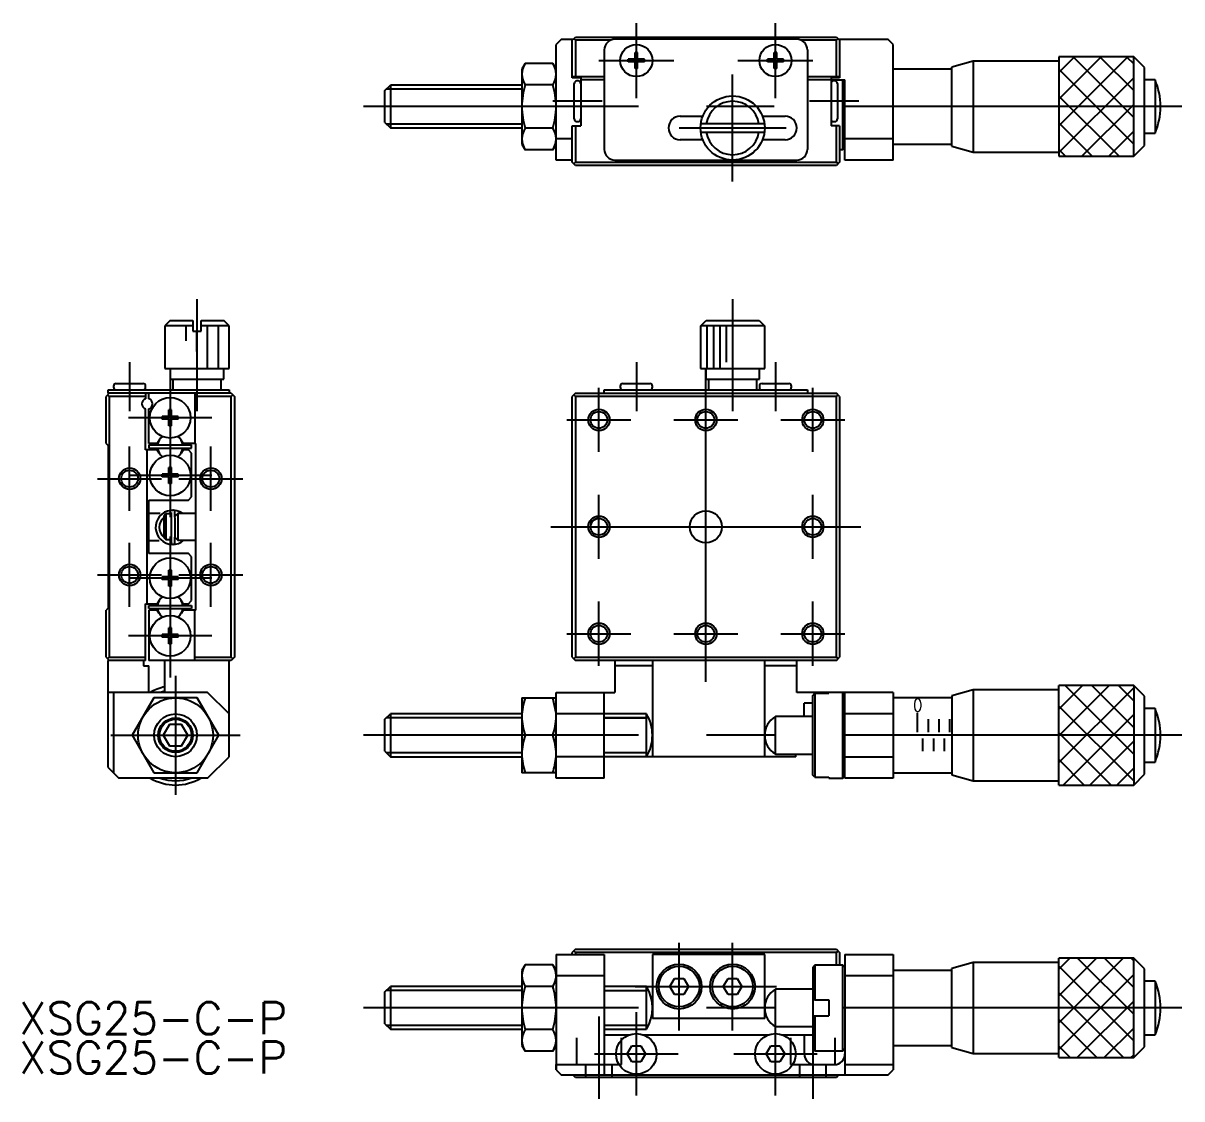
# Model space of a CAD drawing. Extents: x -64 to 160, y -54 to 47.
# Drawn here: x -63.8 to 44.5, y -53.5 to 47.1 of the extents above; entities that cross this region are included whole.
import ezdxf
from ezdxf.enums import TextEntityAlignment as Align

# ---------------------------------------------------------------- set-up
doc = ezdxf.new("R2010")
doc.units = 0
doc.linetypes.add('CENTER', pattern=[50.8, 31.75, -6.35, 6.35, -6.35])
doc.linetypes.add('DASHED', pattern=[19.05, 12.7, -6.35])
doc.layers.get('0').update_dxf_attribs({"linetype": 'CONTINUOUS'})
doc.layers.add('CENTER', color=1, linetype='CENTER')
doc.styles.get("Standard").update_dxf_attribs({"font": 'txt.shx', "height": 3, "bigfont": 'bigfont.shx'})

msp = doc.modelspace()

# ---------------------------------------------------------------- linework, layer by layer
at = {"color": 7, "linetype": 'CONTINUOUS'}
for p, q in [((-13.5, 45.6), (-14, 45.1)), ((-13.5, 45.6), (-12.4, 45.6)), ((-12.5, 45.5), (-12.2, 45.8)), ((-12.5, 42), (-12.5, 45.5)), ((-12.35, 45.65), (-12.2, 45.5)), ((-12.2, 45.8), (12.2, 45.8)), ((-8.94, 45.5), (-12.2, 45.5)), ((-12.2, 45.5), (-12.2, 42.1)), ((8.5, 45.6), (-8.5, 45.6)), ((12.2, 45.5), (8.94, 45.5)), ((12.2, 45.8), (12.5, 45.5)), ((12.2, 45.5), (12.35, 45.65)), ((12.2, 42.1), (12.2, 45.5)), ((12.4, 45.6), (17, 45.6)), ((12.5, 45.5), (12.5, 42)), ((17.5, 45.1), (17, 45.6)), ((-14, 34.3), (-14, 45.1)), ((-9.5, 44.6), (-9.5, 35.3)), ((9.5, 44.6), (9.5, 35.3)), ((17.5, 34.3), (17.5, 45.1)), ((-16.89, 43.34), (-17.2, 42.8)), ((-14.31, 43.34), (-16.89, 43.34)), ((-14, 42.8), (-14.31, 43.34)), ((-6.62, 43.73), (-7.25, 43.73)), ((-7.25, 43.48), (-7.25, 43.73)), ((-6.62, 43.48), (-7.25, 43.48)), ((-6.62, 43.73), (-6.62, 44.35)), ((-6.38, 44.35), (-6.62, 44.35)), ((-6.62, 42.85), (-6.62, 43.48)), ((-6.38, 43.73), (-6.38, 44.35)), ((-5.75, 43.73), (-6.38, 43.73)), ((-5.75, 43.48), (-6.38, 43.48)), ((-6.38, 42.85), (-6.38, 43.48)), ((-5.75, 43.48), (-5.75, 43.73)), ((6.38, 43.73), (5.75, 43.73)), ((5.75, 43.48), (5.75, 43.73)), ((6.38, 43.48), (5.75, 43.48)), ((6.38, 43.73), (6.38, 44.35)), ((6.62, 44.35), (6.38, 44.35)), ((6.38, 42.85), (6.38, 43.48)), ((6.62, 43.73), (6.62, 44.35)), ((7.25, 43.73), (6.62, 43.73)), ((7.25, 43.48), (6.62, 43.48)), ((6.62, 42.85), (6.62, 43.48)), ((7.25, 43.48), (7.25, 43.73)), ((25, 43.55), (23, 43)), ((33, 43.55), (25, 43.55)), ((25, 43.55), (25, 35.05)), ((40, 43.95), (33, 43.95)), ((33, 43.95), (33, 34.65)), ((33, 37.5), (39.46, 43.95)), ((33, 40), (36.96, 43.95)), ((33, 42.5), (34.46, 43.95)), ((34.33, 43.95), (40, 38.29)), ((36.83, 43.95), (40, 40.79)), ((39.33, 43.95), (40, 43.29)), ((40, 34.65), (40, 43.95)), ((41, 42.95), (40, 43.95)), ((-17.2, 42.8), (-17.2, 35.8)), ((-6.38, 42.85), (-6.62, 42.85)), ((6.62, 42.85), (6.38, 42.85)), ((23, 42.8), (17.5, 42.8)), ((23, 35.6), (23, 43)), ((33, 42.79), (40, 35.79)), ((41, 35.65), (41, 42.95)), ((-30, 40.8), (-29.5, 41.3)), ((-29.5, 41.3), (-29.5, 37.3)), ((-17.2, 41.3), (-29.5, 41.3)), ((-14.31, 41.32), (-16.89, 41.32)), ((-12.5, 42.1), (-9.5, 42.1)), ((-11.7, 42), (-12.5, 42)), ((-12.3, 38.15), (-12.3, 41.45)), ((-11.95, 41.7), (-12.05, 41.7)), ((-11.7, 42), (-11.7, 37.5)), ((-9.5, 41.8), (-11.7, 41.8)), ((9.5, 42.1), (12.5, 42.1)), ((11.7, 41.8), (9.5, 41.8)), ((11.7, 42), (11.7, 37.5)), ((12.5, 42), (11.7, 42)), ((11.7, 41.8), (13, 41.8)), ((12.05, 41.7), (11.95, 41.7)), ((12.3, 41.45), (12.3, 38.15)), ((12.8, 35.3), (12.8, 41.8)), ((13, 34.3), (13, 41.8)), ((33, 35), (40, 42)), ((42, 41.8), (41, 41.8)), ((42, 41.8), (42, 36.8)), ((-30, 37.8), (-30, 40.8)), ((33, 40.29), (38.63, 34.65)), ((35.16, 34.65), (40, 39.5)), ((-2.4, 38.4), (-0.29, 38.4)), ((5.29, 38.4), (7.4, 38.4)), ((-30, 37.8), (-29.5, 37.3)), ((-29.5, 37.3), (-17.2, 37.3)), ((-14.31, 37.28), (-16.89, 37.28)), ((-12.5, 37.5), (-11.7, 37.5)), ((-12.5, 34.1), (-12.5, 37.5)), ((-12.2, 37.5), (-12.2, 34.1)), ((-12.05, 37.9), (-11.95, 37.9)), ((5.47, 37.7), (-0.47, 37.7)), ((0.03, 37.7), (-0.47, 37.7)), ((-0.47, 36.9), (0.03, 36.9)), ((4.97, 37.7), (0.03, 37.7)), ((0.03, 36.9), (4.97, 36.9)), ((5.47, 37.7), (4.97, 37.7)), ((4.97, 36.9), (5.47, 36.9)), ((12.5, 37.5), (11.7, 37.5)), ((11.95, 37.9), (12.05, 37.9)), ((12.2, 34.1), (12.2, 37.5)), ((12.5, 37.5), (12.5, 34.1)), ((33, 37.79), (36.13, 34.65)), ((37.66, 34.65), (40, 37)), ((-17.2, 35.8), (-16.89, 35.26)), ((-14.31, 35.26), (-14, 35.8)), ((-14, 36.27), (-14, 36.32)), ((-14, 36.3), (-12.5, 36.3)), ((-0.29, 36.2), (-2.4, 36.2)), ((7.4, 36.2), (5.29, 36.2)), ((13, 36.3), (17.5, 36.3)), ((17.5, 35.8), (23, 35.8)), ((41, 36.8), (42, 36.8)), ((-14.31, 35.26), (-16.89, 35.26)), ((12.5, 35.3), (12.8, 35.3)), ((12.8, 35.3), (13, 35.5)), ((23, 35.6), (25, 35.05)), ((25, 35.05), (33, 35.05)), ((33, 35.29), (33.63, 34.65)), ((40, 34.65), (41, 35.65)), ((-12.5, 34.3), (-14, 34.3)), ((-12.2, 33.8), (-12.5, 34.1)), ((-12.2, 34.1), (-12.35, 33.95)), ((-12.2, 34.1), (12.2, 34.1)), ((12.2, 33.8), (-12.2, 33.8)), ((-8.5, 34.3), (8.5, 34.3)), ((12.35, 33.95), (12.2, 34.1)), ((12.5, 34.1), (12.2, 33.8)), ((17.5, 34.3), (13, 34.3)), ((33, 34.65), (40, 34.65)), ((-50.08, 19.3), (-50.58, 18.8)), ((-50.58, 18.8), (-50.58, 14.8)), ((-47.98, 18.8), (-50.58, 18.8)), ((-50.08, 19.3), (-47.98, 19.3)), ((-48.58, 17.4), (-48.58, 18.8)), ((-47.98, 19.3), (-47.98, 18.3)), ((-47.18, 19.3), (-45.08, 19.3)), ((-47.18, 18.3), (-47.18, 19.3)), ((-44.58, 18.8), (-47.18, 18.8)), ((-46.58, 14.8), (-46.58, 18.8)), ((-45.58, 14.8), (-45.58, 18.8)), ((-44.58, 18.8), (-45.08, 19.3)), ((-44.58, 14.8), (-44.58, 18.8)), ((-0.47, 18.8), (0.03, 19.3)), ((5.47, 18.8), (-0.47, 18.8)), ((-0.47, 18.3), (-0.47, 18.8)), ((0.03, 19.3), (4.97, 19.3)), ((0.1, 18.8), (0.1, 14.8)), ((0.7, 18.8), (0.7, 14.8)), ((1.3, 18.8), (1.3, 14.8)), ((1.9, 18.8), (1.9, 15.4)), ((2.5, 18.8), (2.5, 16.4)), ((4.97, 19.3), (5.47, 18.8)), ((5.47, 18.8), (5.47, 18.3)), ((-47.98, 18.3), (-47.18, 18.3)), ((-47.58, 16.4), (-47.58, 18.3)), ((-0.5, 18.3), (-0.5, 14.8)), ((-0.5, 18.3), (-0.47, 18.3)), ((5.47, 18.3), (5.5, 18.3)), ((5.5, 14.8), (5.5, 18.3)), ((-50.58, 14.8), (-44.58, 14.8)), ((-50.08, 14.8), (-50.08, 13.8)), ((-45.08, 13.8), (-45.08, 14.8)), ((-0.5, 14.8), (5.5, 14.8)), ((0, 14.8), (5, 14.8)), ((0, 14.8), (5, 14.8)), ((0, 14.8), (0, 13.8)), ((5, 13.8), (5, 14.8)), ((-55.38, 13.15), (-55.38, 13.05)), ((-55.13, 13.4), (-52.63, 13.4)), ((-52.38, 13.05), (-52.38, 13.15)), ((-50.08, 13.8), (-45.08, 13.8)), ((-49.83, 13.8), (-49.83, 12.8)), ((-45.33, 12.8), (-45.33, 13.8)), ((-8, 13.15), (-8, 13.05)), ((-7.75, 13.4), (-5.25, 13.4)), ((-5, 13.05), (-5, 13.15)), ((0, 13.8), (5, 13.8)), ((0.25, 13.8), (0.25, 12.8)), ((4.75, 12.8), (4.75, 13.8)), ((5, 13.15), (5, 13.05)), ((5.25, 13.4), (7.75, 13.4)), ((8, 13.05), (8, 13.15)), ((-55.78, 12.5), (-56.08, 12.2)), ((-56.08, 7.8), (-56.08, 12.2)), ((-55.78, 12.2), (-55.93, 12.35)), ((-55.88, 12.8), (-44.58, 12.8)), ((-55.88, 12.5), (-55.88, 12.8)), ((-44.38, 12.5), (-55.88, 12.5)), ((-55.78, 12.2), (-55.78, -12.2)), ((-52.38, 12.2), (-55.78, 12.2)), ((-52.38, 12.5), (-52.38, 11.98)), ((-52.08, 11.98), (-52.08, 12.5)), ((-47.78, 12.5), (-47.78, 7.8)), ((-44.38, 12.2), (-47.78, 12.2)), ((-44.58, 12.8), (-44.58, 12.5)), ((-44.38, 12.5), (-44.08, 12.2)), ((-44.23, 12.35), (-44.38, 12.2)), ((-44.38, -12.2), (-44.38, 12.2)), ((-44.08, 12.2), (-44.08, -12.2)), ((-12.2, 12.5), (-12.5, 12.2)), ((-12.5, -12.2), (-12.5, 12.2)), ((-12.2, 12.2), (-12.35, 12.35)), ((-12.2, 12.5), (12.2, 12.5)), ((12.2, 12.2), (-12.2, 12.2)), ((-12.2, 12.2), (-12.2, -12.2)), ((-9.5, 12.8), (9.5, 12.8)), ((-9.5, 12.5), (-9.5, 12.8)), ((9.5, 12.8), (9.5, 12.5)), ((12.5, 12.2), (12.2, 12.5)), ((12.35, 12.35), (12.2, 12.2)), ((12.2, -12.2), (12.2, 12.2)), ((12.5, 12.2), (12.5, -12.2)), ((-52.38, 7.2), (-52.38, 11.02)), ((-52.08, 7.8), (-52.08, 11.02)), ((-49.96, 10.95), (-50.21, 10.95)), ((-50.21, 10.32), (-50.21, 10.95)), ((-49.96, 10.32), (-49.96, 10.95)), ((-50.83, 10.07), (-50.83, 10.32)), ((-50.21, 10.32), (-50.83, 10.32)), ((-50.21, 10.07), (-50.83, 10.07)), ((-50.21, 9.45), (-50.21, 10.07)), ((-49.33, 10.32), (-49.96, 10.32)), ((-49.33, 10.07), (-49.96, 10.07)), ((-49.96, 9.45), (-49.96, 10.07)), ((-49.33, 10.07), (-49.33, 10.32)), ((-49.96, 9.45), (-50.21, 9.45)), ((-56.08, 7.8), (-55.88, 7.6)), ((-55.88, 7.6), (-55.88, -7.6)), ((-51.29, 7.8), (-52.08, 7.8)), ((-52.08, 7.65), (-48.08, 7.65)), ((-52.08, 7.65), (-52.08, 7.35)), ((-51.12, 8.1), (-51.29, 7.8)), ((-48.88, 7.8), (-49.05, 8.1)), ((-47.68, 7.8), (-48.88, 7.8)), ((-48.08, 7.35), (-48.08, 7.65)), ((-47.68, -7.8), (-47.68, 7.8)), ((-52.28, 7.2), (-52.38, 7.2)), ((-52.28, 7.2), (-52.28, -7.2)), ((-51.29, 7.2), (-52.28, 7.2)), ((-52.08, 7.35), (-48.08, 7.35)), ((-51.33, 7.35), (-51.27, 7.35)), ((-51.33, 7.35), (-51.27, 7.35)), ((-51.33, 7.35), (-51.27, 7.35)), ((-51.33, 7.35), (-51.27, 7.35)), ((-51.33, 7.35), (-51.27, 7.35)), ((-51.33, 7.35), (-51.27, 7.35)), ((-51.33, 7.35), (-51.27, 7.35)), ((-51.33, 7.35), (-51.27, 7.35)), ((-51.33, 7.35), (-51.27, 7.35)), ((-51.33, 7.35), (-51.27, 7.35)), ((-51.33, 7.35), (-51.27, 7.35)), ((-51.33, 7.35), (-51.27, 7.35)), ((-51.33, 7.35), (-51.27, 7.35)), ((-51.12, 6.9), (-51.29, 7.2)), ((-48.88, 7.2), (-49.05, 6.9)), ((-48.9, 7.35), (-48.83, 7.35)), ((-48.9, 7.35), (-48.83, 7.35)), ((-48.38, 7.2), (-48.88, 7.2)), ((-48.08, 6.9), (-48.38, 7.2)), ((-48.08, 2.8), (-48.08, 6.9)), ((-50.21, 4.92), (-50.21, 5.55)), ((-49.96, 5.55), (-50.21, 5.55)), ((-49.96, 4.92), (-49.96, 5.55)), ((-50.21, 4.92), (-50.83, 4.92)), ((-50.83, 4.67), (-50.83, 4.92)), ((-50.21, 4.67), (-50.83, 4.67)), ((-50.21, 4.05), (-50.21, 4.67)), ((-49.33, 4.92), (-49.96, 4.92)), ((-49.33, 4.67), (-49.96, 4.67)), ((-49.96, 4.05), (-49.96, 4.67)), ((-49.33, 4.67), (-49.33, 4.92)), ((-49.96, 4.05), (-50.21, 4.05)), ((-52.08, -2.5), (-52.08, 2.5)), ((-52.08, 2.5), (-48.38, 2.5)), ((-48.38, 2.5), (-48.08, 2.8)), ((-51.03, 1.23), (-52.08, 1.23)), ((-50.48, 1.2), (-50.68, 0.99)), ((-50.18, 1.2), (-50.48, 1.2)), ((-50.48, 1.2), (-50.48, -1.2)), ((-50.18, 1.25), (-50.18, 1.2)), ((-49.98, 1.25), (-50.18, 1.25)), ((-49.99, 1.34), (-49.99, -1.44)), ((-49.9, 1.53), (-49.97, 1.45)), ((-49.8, 1.55), (-49.9, 1.53)), ((-49.71, 1.51), (-49.8, 1.55)), ((-49.65, 1.43), (-49.71, 1.51)), ((-49.38, 1.25), (-49.62, 1.01)), ((-47.68, 1.25), (-49.38, 1.25)), ((-49.38, 1.25), (-49.38, -1.25)), ((-50.68, 0.99), (-50.68, -0.99)), ((-49.98, 0), (-49.98, -1.25)), ((-50.68, -0.99), (-50.48, -1.2)), ((-49.62, -1.01), (-49.38, -1.25)), ((-52.08, -1.27), (-51.1, -1.27)), ((-50.48, -1.2), (-50.18, -1.2)), ((-49.99, -1.46), (-49.97, -1.56)), ((-49.97, -1.56), (-49.89, -1.63)), ((-49.89, -1.63), (-49.78, -1.65)), ((-49.78, -1.65), (-49.69, -1.6)), ((-49.69, -1.6), (-49.64, -1.51)), ((-49.38, -1.25), (-47.68, -1.25)), ((-48.38, -2.5), (-52.08, -2.5)), ((-48.08, -2.8), (-48.38, -2.5)), ((-48.08, -6.9), (-48.08, -2.8)), ((-49.96, -4.05), (-50.21, -4.05)), ((-50.21, -4.68), (-50.21, -4.05)), ((-49.96, -4.68), (-49.96, -4.05)), ((-50.83, -4.93), (-50.83, -4.68)), ((-50.21, -4.68), (-50.83, -4.68)), ((-50.21, -4.93), (-50.83, -4.93)), ((-50.21, -5.55), (-50.21, -4.93)), ((-49.33, -4.68), (-49.96, -4.68)), ((-49.96, -5.55), (-49.96, -4.93)), ((-49.33, -4.93), (-49.96, -4.93)), ((-49.33, -4.93), (-49.33, -4.68)), ((-49.96, -5.55), (-50.21, -5.55)), ((-52.38, -12.5), (-52.38, -7.2)), ((-52.38, -7.2), (-51.29, -7.2)), ((-52.08, -7.35), (-48.08, -7.35)), ((-52.08, -7.65), (-52.08, -7.35)), ((-51.33, -7.35), (-51.27, -7.35)), ((-51.33, -7.35), (-51.27, -7.35)), ((-51.33, -7.35), (-51.27, -7.35)), ((-51.33, -7.35), (-51.27, -7.35)), ((-51.33, -7.35), (-51.27, -7.35)), ((-51.33, -7.35), (-51.27, -7.35)), ((-51.33, -7.35), (-51.27, -7.35)), ((-51.33, -7.35), (-51.27, -7.35)), ((-51.33, -7.35), (-51.27, -7.35)), ((-51.33, -7.35), (-51.27, -7.35)), ((-51.33, -7.35), (-51.27, -7.35)), ((-51.33, -7.35), (-51.27, -7.35)), ((-51.33, -7.35), (-51.27, -7.35)), ((-51.12, -6.9), (-51.29, -7.2)), ((-48.88, -7.2), (-49.05, -6.9)), ((-48.9, -7.35), (-48.83, -7.35)), ((-48.9, -7.35), (-48.83, -7.35)), ((-48.88, -7.2), (-48.38, -7.2)), ((-48.38, -7.2), (-48.08, -6.9)), ((-48.08, -7.35), (-48.08, -7.65)), ((-55.88, -7.6), (-56.08, -7.8)), ((-56.08, -12.2), (-56.08, -7.8)), ((-52.08, -7.65), (-48.08, -7.65)), ((-52.08, -7.8), (-52.08, -12.5)), ((-51.29, -7.8), (-52.08, -7.8)), ((-51.12, -8.1), (-51.29, -7.8)), ((-48.88, -7.8), (-49.05, -8.1)), ((-47.68, -7.8), (-48.88, -7.8)), ((-47.78, -12.2), (-47.78, -7.8)), ((-49.96, -9.45), (-50.21, -9.45)), ((-50.21, -10.08), (-50.21, -9.45)), ((-49.96, -10.08), (-49.96, -9.45)), ((-50.83, -10.33), (-50.83, -10.08)), ((-50.21, -10.08), (-50.83, -10.08)), ((-50.21, -10.33), (-50.83, -10.33)), ((-50.21, -10.95), (-50.21, -10.33)), ((-49.33, -10.08), (-49.96, -10.08)), ((-49.96, -10.95), (-49.96, -10.33)), ((-49.33, -10.33), (-49.96, -10.33)), ((-49.33, -10.33), (-49.33, -10.08)), ((-49.96, -10.95), (-50.21, -10.95)), ((-56.08, -12.2), (-55.78, -12.5)), ((-55.93, -12.35), (-55.78, -12.2)), ((-52.38, -12.5), (-55.88, -12.5)), ((-55.88, -22.5), (-55.88, -12.5)), ((-55.78, -12.2), (-52.38, -12.2)), ((-52.58, -12.5), (-52.58, -13)), ((-44.38, -12.5), (-52.08, -12.5)), ((-50.58, -15.5), (-50.58, -12.5)), ((-47.78, -12.5), (-47.78, -12.2)), ((-47.78, -12.2), (-44.38, -12.2)), ((-44.58, -21.5), (-44.58, -12.5)), ((-44.38, -12.2), (-44.23, -12.35)), ((-44.08, -12.2), (-44.38, -12.5)), ((-12.5, -12.2), (-12.2, -12.5)), ((-12.2, -12.2), (-12.35, -12.35)), ((-12.2, -12.2), (12.2, -12.2)), ((12.2, -12.5), (-12.2, -12.5)), ((-8.5, -12.5), (-8.5, -13)), ((-5, -12.5), (-5, -21.5)), ((5.5, -21.5), (5.5, -12.5)), ((8.5, -15.5), (8.5, -12.5)), ((12.2, -12.5), (12.5, -12.2)), ((12.35, -12.35), (12.2, -12.2)), ((-52.58, -13), (-52.08, -13)), ((-52.08, -15.5), (-52.08, -13)), ((-5, -13), (-8.5, -13)), ((-8.5, -13), (-8.5, -15.5)), ((8.5, -13), (5.5, -13)), ((40, -14.85), (33, -14.85)), ((33, -19.56), (37.71, -14.85)), ((33, -17.06), (35.21, -14.85)), ((33, -15.02), (33, -14.85)), ((33, -24.15), (33, -15.02)), ((33, -22.06), (40, -15.06)), ((33.58, -14.85), (40, -21.27)), ((36.08, -14.85), (40, -18.77)), ((38.58, -14.85), (40, -16.27)), ((40, -14.85), (40, -24.15)), ((41, -15.85), (40, -14.85)), ((-46.58, -15.5), (-55.88, -15.5)), ((-55.38, -15.5), (-55.38, -23)), ((-51.61, -16), (-53.63, -19.5)), ((-47.56, -16), (-51.61, -16)), ((-45.54, -19.5), (-47.56, -16)), ((-44.58, -17.5), (-46.58, -15.5)), ((-17.2, -16), (-14, -16)), ((-17.2, -16), (-17.2, -23)), ((-14.01, -17.43), (-14.31, -16)), ((-14, -15.5), (-8.5, -15.5)), ((-14, -23.5), (-14, -15.5)), ((-9.5, -23.5), (-9.5, -15.5)), ((17.5, -15.5), (8.5, -15.5)), ((10, -15.77), (10.2, -15.57)), ((10, -23.23), (10, -15.77)), ((10.2, -15.57), (10.2, -23.43)), ((10.2, -15.57), (11.5, -15.57)), ((11.5, -15.5), (11.5, -15.57)), ((12.8, -23.5), (12.8, -15.5)), ((13, -15.7), (12.8, -15.5)), ((13, -17.5), (13, -15.5)), ((17.5, -15.5), (17.5, -23.5)), ((23, -16), (17.5, -16)), ((25, -15.25), (23, -15.8)), ((23, -15.8), (23, -23.2)), ((33, -15.25), (25, -15.25)), ((25, -15.25), (25, -23.75)), ((41, -23.15), (41, -15.85)), ((10, -16.5), (9.2, -16.5)), ((10, -16.5), (9.2, -16.5)), ((9.2, -17.75), (9.2, -16.5)), ((33, -16.77), (40, -23.77)), ((42, -17), (41, -17)), ((42, -17), (42, -22)), ((-30, -18), (-29.5, -17.5)), ((-30, -21), (-30, -18)), ((-17.2, -17.5), (-29.5, -17.5)), ((-29.5, -17.5), (-29.5, -21.5)), ((-14, -17.75), (-14.01, -17.43)), ((-5.54, -17.5), (-14, -17.5)), ((-5.54, -21.5), (-5.54, -17.5)), ((-5.54, -21.5), (-5.54, -17.5)), ((6.5, -19.96), (6.5, -17.75)), ((10, -17.75), (6.5, -17.75)), ((13, -21.5), (13, -17.5)), ((17.5, -17.5), (13, -17.5)), ((19.8, -19.2), (19.8, -17.4)), ((20.8, -19.2), (20.8, -18)), ((21.8, -19.2), (21.8, -18)), ((22.8, -19.2), (22.8, -18)), ((33.41, -24.15), (40, -17.56)), ((-50.16, -18.5), (-50.74, -19.5)), ((-49.01, -18.5), (-50.16, -18.5)), ((-48.43, -19.5), (-49.01, -18.5)), ((33, -19.27), (37.88, -24.15)), ((-53.63, -19.5), (-51.61, -23)), ((-50.74, -19.5), (-50.16, -20.5)), ((-50.16, -20.5), (-49.01, -20.5)), ((-49.01, -20.5), (-48.43, -19.5)), ((-47.56, -23), (-45.54, -19.5)), ((-14.31, -19.5), (-16.89, -19.5)), ((6.5, -21.25), (6.5, -19.96)), ((20.3, -21), (20.3, -19.8)), ((21.3, -21), (21.3, -19.8)), ((22.3, -21), (22.3, -19.8)), ((35.91, -24.15), (40, -20.06)), ((-46.58, -23.5), (-44.58, -21.5)), ((-30, -21), (-29.5, -21.5)), ((-29.5, -21.5), (-17.2, -21.5)), ((-14.01, -21.47), (-14, -21.25)), ((8.4, -21.5), (-14, -21.5)), ((6.5, -21.25), (10, -21.25)), ((8.4, -21.5), (8.4, -21.25)), ((13, -21.5), (17.5, -21.5)), ((13, -23.5), (13, -21.5)), ((-55.88, -22.5), (-54.88, -23.5)), ((33, -21.77), (35.38, -24.15)), ((38.41, -24.15), (40, -22.56)), ((41, -22), (42, -22)), ((-46.58, -23.5), (-54.88, -23.5)), ((-51.61, -23), (-47.56, -23)), ((-14, -23), (-17.2, -23)), ((-9.5, -23.5), (-14, -23.5)), ((10.2, -23.43), (10, -23.23)), ((10.2, -23.43), (11.5, -23.43)), ((11.5, -23.43), (11.5, -23.5)), ((11.5, -23.5), (12.8, -23.5)), ((12.8, -23.5), (13, -23.3)), ((17.5, -23.5), (13, -23.5)), ((17.5, -23), (23, -23)), ((23, -23.2), (25, -23.75)), ((25, -23.75), (33, -23.75)), ((40, -24.15), (41, -23.15)), ((33, -24.15), (40, -24.15)), ((-14, -40), (-14, -50.8)), ((-14, -40), (-9.5, -40)), ((-12.2, -39.5), (-12.5, -39.8)), ((-12.5, -40), (-12.5, -39.8)), ((-12.35, -39.65), (-12.2, -39.8)), ((-12.2, -39.5), (12.2, -39.5)), ((12.2, -39.8), (-12.2, -39.8)), ((-12.2, -39.8), (-12.2, -40)), ((-9.5, -40), (-9.5, -51.3)), ((-5, -40), (-5, -46)), ((5.5, -40), (-5, -40)), ((5.5, -46), (5.5, -40)), ((12.2, -39.5), (12.5, -39.8)), ((12.2, -39.8), (12.35, -39.65)), ((12.2, -41), (12.2, -39.8)), ((12.5, -39.8), (12.5, -41)), ((13, -40), (17.5, -40)), ((13, -40), (13, -51.3)), ((17.5, -40), (17.5, -50.8)), ((-16.89, -40.96), (-17.2, -41.5)), ((-14.31, -40.96), (-16.89, -40.96)), ((-14, -41.5), (-14.31, -40.96)), ((10.2, -41), (10, -41.2)), ((10.2, -41), (10.2, -44.25)), ((12.8, -41), (10.2, -41)), ((13, -41.2), (12.8, -41)), ((12.8, -49), (12.8, -41)), ((25, -40.75), (23, -41.3)), ((25, -40.75), (25, -49.25)), ((33, -40.75), (25, -40.75)), ((33, -49.65), (33, -40.35)), ((33, -46.38), (39.03, -40.35)), ((33, -43.88), (36.53, -40.35)), ((40, -40.35), (33, -40.35)), ((33, -41.38), (34.03, -40.35)), ((33, -41.09), (40, -48.09)), ((34.76, -40.35), (40, -45.59)), ((37.26, -40.35), (40, -43.09)), ((39.76, -40.35), (40, -40.59)), ((40, -40.52), (40, -40.35)), ((41, -41.35), (40, -40.35)), ((40, -49.65), (40, -40.52)), ((-17.2, -41.5), (-17.2, -48.5)), ((-14, -42.05), (-14, -41.97)), ((-9.5, -42), (-14, -42)), ((10, -41.2), (10, -48.8)), ((17.5, -42), (13, -42)), ((23, -41.5), (17.5, -41.5)), ((23, -41.43), (23, -41.3)), ((23, -48.7), (23, -41.43)), ((33, -48.88), (40, -41.88)), ((41, -41.48), (41, -41.35)), ((41, -48.65), (41, -41.48)), ((-30, -43.5), (-29.5, -43)), ((-29.5, -43), (-29.5, -47)), ((-17.2, -43), (-29.5, -43)), ((-14.31, -42.98), (-16.89, -42.98)), ((-5.54, -43), (-9.5, -43)), ((-5.54, -47), (-5.54, -43)), ((-3.37, -43), (-2.93, -42.25)), ((-2.93, -43.75), (-3.37, -43)), ((-2.93, -42.25), (-2.07, -42.25)), ((-2.07, -42.25), (-1.63, -43)), ((-1.63, -43), (-2.07, -43.75)), ((1.63, -43), (2.07, -42.25)), ((2.07, -43.75), (1.63, -43)), ((2.07, -42.25), (2.93, -42.25)), ((2.93, -42.25), (3.37, -43)), ((3.37, -43), (2.93, -43.75)), ((10, -43.25), (6.5, -43.25)), ((6.5, -46.75), (6.5, -43.25)), ((42, -42.5), (41, -42.5)), ((42, -42.5), (42, -42.59)), ((42, -42.59), (42, -47.5)), ((-30, -46.5), (-30, -43.5)), ((-2.07, -43.75), (-2.93, -43.75)), ((2.93, -43.75), (2.07, -43.75)), ((10.2, -44.25), (10, -44.25)), ((10.2, -44.25), (11.5, -44.25)), ((11.5, -44.25), (11.5, -45.75)), ((33, -43.59), (39.06, -49.65)), ((34.73, -49.65), (40, -44.38)), ((-30, -46.5), (-29.5, -47)), ((5.5, -46), (-5, -46)), ((10, -45.75), (10.2, -45.75)), ((10.2, -45.75), (11.5, -45.75)), ((10.2, -45.75), (10.2, -49)), ((33, -46.09), (36.56, -49.65)), ((-29.5, -47), (-17.2, -47)), ((-14.31, -47.02), (-16.89, -47.02)), ((-9.5, -47), (-5.54, -47)), ((-9.5, -47.5), (-7.11, -47.5)), ((-5.89, -47.5), (5.89, -47.5)), ((6.5, -46.75), (10, -46.75)), ((7.11, -47.5), (10, -47.5)), ((9.2, -47.5), (9.2, -49.3)), ((37.23, -49.65), (40, -46.88)), ((41, -47.5), (42, -47.5)), ((-17.2, -48.5), (-16.89, -49.04)), ((-14.31, -49.04), (-14, -48.5)), ((-7.37, -49.3), (-6.93, -48.55)), ((-6.93, -48.55), (-6.07, -48.55)), ((-6.07, -48.55), (-5.63, -49.3)), ((5.63, -49.3), (6.07, -48.55)), ((6.07, -48.55), (6.93, -48.55)), ((6.93, -48.55), (7.37, -49.3)), ((17.5, -48.5), (23, -48.5)), ((23, -48.7), (25, -49.25)), ((33, -48.59), (34.06, -49.65)), ((40, -49.65), (41, -48.65)), ((-14.31, -49.04), (-16.89, -49.04)), ((-6.93, -50.05), (-7.37, -49.3)), ((-5.63, -49.3), (-6.07, -50.05)), ((6.07, -50.05), (5.63, -49.3)), ((7.37, -49.3), (6.93, -50.05)), ((10, -48.8), (10.2, -49)), ((10.2, -49), (12.8, -49)), ((12.8, -49), (13, -48.8)), ((25, -49.25), (33, -49.25)), ((33, -49.65), (40, -49.65)), ((39.73, -49.65), (40, -49.38)), ((-14, -50.3), (-9.5, -50.3)), ((-14, -50.8), (-14, -50.3)), ((-14, -50.8), (-13.5, -51.3)), ((-6.07, -50.05), (-6.93, -50.05)), ((6.93, -50.05), (6.07, -50.05)), ((10.2, -50.3), (12, -50.3)), ((13, -50.3), (17.5, -50.3)), ((17, -51.3), (17.5, -50.8)), ((17, -51.3), (-13.5, -51.3)), ((-12.2, -51.5), (-12.4, -51.3)), ((-12.3, -51.3), (-12.35, -51.35)), ((12.2, -51.5), (-12.2, -51.5)), ((12.4, -51.3), (12.2, -51.5)), ((12.35, -51.35), (12.3, -51.3))]:
    msp.add_line(p, q, dxfattribs=at)
at = {"color": 3, "linetype": 'CONTINUOUS'}
for p, q in [((-17.2, 40.92), (-29.88, 40.92)), ((-29.88, 37.68), (-17.2, 37.68)), ((-17.2, -17.88), (-29.88, -17.88)), ((-9.5, -17.88), (-5.54, -17.88)), ((-5.54, -17.88), (-9.5, -17.88)), ((-29.88, -21.12), (-17.2, -21.12)), ((-9.5, -21.12), (-5.54, -21.12)), ((-9.5, -21.12), (-5.54, -21.12)), ((-17.2, -43.38), (-29.88, -43.38)), ((-9.5, -43.38), (-5.54, -43.38)), ((-29.88, -46.62), (-17.2, -46.62)), ((-9.5, -46.62), (-5.54, -46.62))]:
    msp.add_line(p, q, dxfattribs=at)
at = {"color": 3, "linetype": 'DASHED'}
for p, q in [((-12.1, -47.8), (-12.1, -50.3)), ((-7.9, -50.3), (-7.9, -47.8)), ((7.9, -47.8), (7.9, -50.3)), ((12.1, -50.3), (12.1, -47.8)), ((-12.1, -50.3), (-7.9, -50.3)), ((-11.25, -50.3), (-11.25, -51.5)), ((-8.75, -51.5), (-8.75, -50.3)), ((7.9, -50.3), (12.1, -50.3)), ((8.75, -50.3), (8.75, -51.5)), ((11.25, -51.5), (11.25, -50.3)), ((12, -50.3), (12.1, -50.3))]:
    msp.add_line(p, q, dxfattribs=at)
at = {"color": 7, "linetype": 'CONTINUOUS'}
for centre, radius in [((-6.5, 43.6), 1.5), ((6.5, 43.6), 1.5), ((2.5, 37.3), 3), ((-50.08, 10.2), 1.9), ((-10, 10), 0.783), ((0, 10), 0.783), ((10, 10), 0.783), ((-50.08, 4.8), 1.9), ((-53.88, 4.5), 0.783), ((-46.28, 4.5), 0.783), ((0, 0), 1.5), ((-10, 0), 0.783), ((10, 0), 0.783), ((-50.08, -4.8), 1.9), ((-53.88, -4.5), 0.783), ((-46.28, -4.5), 0.783), ((-50.08, -10.2), 1.9), ((-10, -10), 0.783), ((0, -10), 0.783), ((10, -10), 0.783), ((-49.58, -19.5), 3.5), ((-49.58, -19.5), 2), ((-49.58, -19.5), 1.5), ((-2.5, -43), 2.1), ((-2.5, -43), 1.9), ((2.5, -43), 2.1), ((2.5, -43), 1.9), ((-6.5, -49.3), 1.9), ((6.5, -49.3), 1.9)]:
    msp.add_circle(centre, radius, dxfattribs=at)
at = {"color": 3, "linetype": 'CONTINUOUS'}
for centre, radius in [((-10, 10), 1), ((0, 10), 1), ((10, 10), 1), ((-53.88, 4.5), 1), ((-46.28, 4.5), 1), ((-10, 0), 1), ((10, 0), 1), ((-53.88, -4.5), 1), ((-46.28, -4.5), 1), ((-10, -10), 1), ((0, -10), 1), ((10, -10), 1), ((-49.58, -19.5), 1.62)]:
    msp.add_circle(centre, radius, dxfattribs=at)
at = {"color": 7, "linetype": 'CONTINUOUS'}
for centre, radius, start, end in [((-8.5, 44.6), 1, 90, 180), ((8.5, 44.6), 1, 0, 90), ((-15.18, 42.26), 2.02, 147.6389, 177.9769), ((-15.97, 42.28), 1.97, 1.6148, 32.7695), ((-15.21, 42.4), 1.99, 181.8039, 212.5803), ((-16.02, 42.4), 2.02, 327.6436, 357.9722), ((-9.91, 39.21), 7.29, 163.1488, 179.2632), ((-21.04, 39.25), 7.04, 0.443, 17.1449), ((-12.05, 41.45), 0.25, 90, 180), ((-11.95, 41.45), 0.25, 0, 90), ((11.95, 41.45), 0.25, 90, 180), ((12.05, 41.45), 0.25, 0, 90), ((36, 39.3), 6.5, 0, 22.6199), ((-10.13, 39.36), 7.07, 180.4759, 197.112), ((-21.23, 39.39), 7.23, 343.0772, 359.3349), ((2.5, 37.3), 2.5, 9.2069, 170.7931), ((36, 39.3), 6.5, 337.3801, 0), ((-12.05, 38.15), 0.25, 180, 270), ((-11.95, 38.15), 0.25, 270, 0), ((-2.4, 37.3), 1.1, 90, 270), ((7.4, 37.3), 1.1, 270, 90), ((11.95, 38.15), 0.25, 180, 270), ((12.05, 38.15), 0.25, 270, 0), ((-15.18, 36.2), 2.02, 147.6436, 177.9722), ((-16.06, 36.18), 2.07, 3.8849, 32.1324), ((2.5, 37.3), 2.5, 189.2069, 350.7931), ((-15.23, 36.33), 1.97, 181.6148, 212.7695), ((-16.02, 36.34), 2.02, 327.6389, 357.9769), ((-8.5, 35.3), 1, 180, 270), ((8.5, 35.3), 1, 270, 0), ((-55.13, 13.15), 0.25, 90, 180), ((-55.13, 13.05), 0.25, 180, 270), ((-52.63, 13.15), 0.25, 0, 90), ((-52.63, 13.05), 0.25, 270, 0), ((-7.75, 13.15), 0.25, 90, 180), ((-7.75, 13.05), 0.25, 180, 270), ((-5.25, 13.15), 0.25, 0, 90), ((-5.25, 13.05), 0.25, 270, 0), ((5.25, 13.15), 0.25, 90, 180), ((5.25, 13.05), 0.25, 180, 270), ((7.75, 13.15), 0.25, 0, 90), ((7.75, 13.05), 0.25, 270, 0), ((-52.23, 11.5), 0.5, 107.4576, 252.5424), ((-52.23, 11.5), 0.5, 287.4576, 72.5424), ((-50.08, 7.5), 1.19, 127.543, 172.7616), ((-50.08, 7.5), 1.19, 7.2384, 52.457), ((-50.08, 7.5), 1.19, 187.2384, 232.457), ((-50.08, 7.5), 1.19, 307.543, 352.7616), ((-49.85, -0.05), 1.6, 54.2376, 311.2597), ((-85.93, -0.12), 36.31, 357.8115, 2.4449), ((-49.85, -0.05), 1.25, 131.834, 228.1685), ((-10, -0.02), 0.8, 90, 179.2838), ((-50.08, -7.5), 1.19, 127.543, 172.7616), ((-50.08, -7.5), 1.19, 7.2384, 52.457), ((-50.08, -7.5), 1.19, 187.2384, 232.457), ((-50.08, -7.5), 1.19, 307.543, 352.7616), ((-49.58, -19.5), 4.65, 102.4187, 120.6593), ((-49.58, -19.5), 4.25, 103.609, 109.7499), ((-11.72, -17.83), 5.48, 160.5451, 179.1987), ((36, -19.5), 6.5, 0, 22.6199), ((-11.81, -17.69), 5.39, 180.632, 199.6242), ((-19.48, -17.67), 5.48, 340.5442, 359.1996), ((-9, -19.5), 4, 0, 30), ((7.53, -19.5), 2.03, 120.5102, 180), ((-11.72, -21.33), 5.48, 160.5451, 179.1987), ((-19.39, -21.31), 5.39, 0.6327, 19.6234), ((-9, -19.5), 4, 330, 0), ((7.53, -19.5), 2.03, 180, 239.4898), ((36, -19.5), 6.5, 337.3801, 0), ((-11.81, -21.19), 5.39, 180.6327, 199.6234), ((-19.61, -21.14), 5.61, 340.6522, 356.5819), ((-49.58, -19.5), 4.65, 239.3407, 300.6593), ((-49.58, -19.5), 4.25, 250.2501, 289.7499), ((-15.18, -42.04), 2.02, 147.6409, 177.9749), ((-15.97, -42.02), 1.97, 1.6129, 32.7714), ((-15.21, -41.91), 1.99, 181.8039, 212.5803), ((-16.06, -41.88), 2.07, 327.81, 355.2649), ((-9.97, -45.08), 7.23, 163.0772, 179.3349), ((-21.07, -45.06), 7.07, 0.4759, 17.112), ((-9, -45), 4, 330, 30), ((7.53, -45), 2.03, 120.5102, 239.4898), ((36, -45), 6.5, 337.3801, 22.6199), ((-10.16, -44.95), 7.04, 180.443, 197.1449), ((-21.29, -44.91), 7.29, 343.1488, 359.2632), ((-15.18, -48.1), 2.02, 147.6436, 177.9722), ((-16.04, -48.11), 2.04, 2.1514, 32.2329), ((-15.23, -47.98), 1.97, 181.6129, 212.7714), ((-16.02, -47.96), 2.02, 327.6409, 357.9749), ((10.2, -49.3), 1, 180, 270), ((12, -49.3), 1, 270, 0)]:
    msp.add_arc(centre, radius, start, end, dxfattribs=at)
at = {"layer": 'CENTER', "color": 1, "linetype": 'CENTER'}
for p, q in [((-6.5, 40.1), (-6.5, 47.1)), ((6.5, 40.1), (6.5, 47.1)), ((-10, 43.6), (-3, 43.6)), ((3, 43.6), (10, 43.6)), ((2.5, 32.3), (2.5, 42.3)), ((44.5, 39.3), (-32, 39.3)), ((-9.7, 39.8), (-14.3, 39.8)), ((14.3, 39.8), (9.7, 39.8)), ((-2.5, 37.3), (7.5, 37.3)), ((-47.58, 21.3), (-47.58, 10.8)), ((2.5, 21.3), (2.5, 10.8)), ((-53.88, 15.4), (-53.88, 10.8)), ((-6.5, 15.4), (-6.5, 10.8)), ((6.5, 15.4), (6.5, 10.8)), ((-50.08, 14.1), (-50.08, 6.3)), ((0, -14.5), (0, 14.8)), ((-10, 7), (-10, 13)), ((10, 7), (10, 13)), ((-46.18, 10.2), (-53.98, 10.2)), ((-13, 10), (-7, 10)), ((-3, 10), (3, 10)), ((7, 10), (13, 10)), ((-50.08, 8.7), (-50.08, 0.9)), ((-53.88, 1.5), (-53.88, 7.5)), ((-46.28, 1.5), (-46.28, 7.5)), ((-56.88, 4.5), (-50.88, 4.5)), ((-46.18, 4.8), (-53.98, 4.8)), ((-49.28, 4.5), (-43.28, 4.5)), ((-10, -3), (-10, 3)), ((10, -3), (10, 3)), ((-14.5, 0), (14.5, 0)), ((-50.08, -0.9), (-50.08, -8.7)), ((-53.88, -7.5), (-53.88, -1.5)), ((-46.28, -7.5), (-46.28, -1.5)), ((-56.88, -4.5), (-50.88, -4.5)), ((-46.18, -4.8), (-53.98, -4.8)), ((-49.28, -4.5), (-43.28, -4.5)), ((-50.08, -6.3), (-50.08, -14.1)), ((-10, -13), (-10, -7)), ((10, -13), (10, -7)), ((-46.18, -10.2), (-53.98, -10.2)), ((-13, -10), (-7, -10)), ((-3, -10), (3, -10)), ((7, -10), (13, -10)), ((-49.58, -13.94), (-49.58, -25.06)), ((-55.63, -19.5), (-43.54, -19.5)), ((44.5, -19.5), (-32, -19.5)), ((-2.5, -47.1), (-2.5, -38.9)), ((2.5, -47.1), (2.5, -38.9)), ((-6.6, -43), (1.6, -43)), ((-1.6, -43), (6.6, -43)), ((44.5, -45), (-32, -45)), ((-6.5, -53.2), (-6.5, -45.4)), ((6.5, -53.2), (6.5, -45.4)), ((-10, -45.8), (-10, -53.5)), ((10, -45.8), (10, -53.5)), ((-10.4, -49.3), (-2.6, -49.3)), ((2.6, -49.3), (10.4, -49.3))]:
    msp.add_line(p, q, dxfattribs=at)

# ---------------------------------------------------------------- texts
at = {"color": 7, "linetype": 'CONTINUOUS', "width": 0.86}
msp.add_text('0', height=1.2, dxfattribs=at).set_placement((19.81, -17.28), align=Align.CENTER)
at = {"color": 7, "linetype": 'CONTINUOUS'}
for p in [(-64.21, -47.46), (-64.21, -51.14)]:
    msp.add_text('XSG25-C-P', height=3, dxfattribs=at).set_placement(p)

doc.saveas('drawing.dxf')
